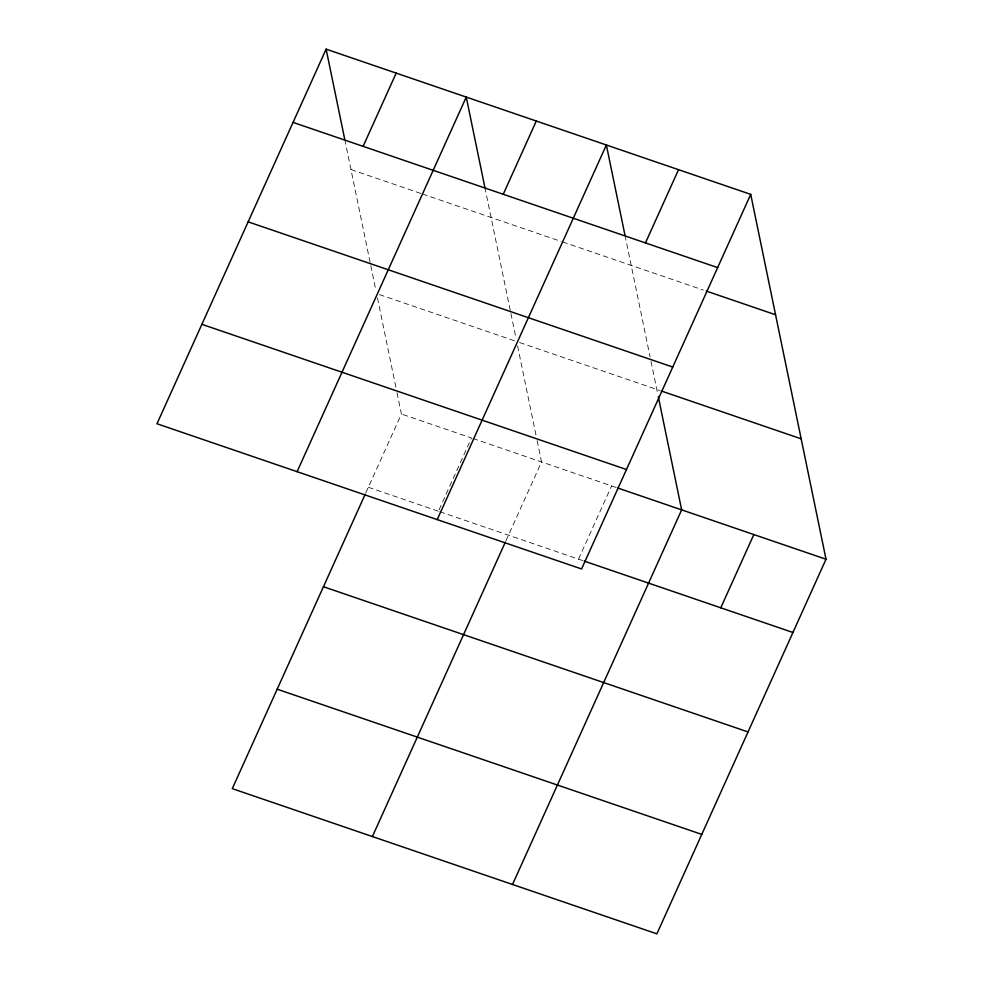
<?xml version="1.0" encoding="UTF-8"?>
<svg xmlns="http://www.w3.org/2000/svg" width="983" height="983" viewBox="0 0 983 983"><rect width="100%" height="100%" fill="white"/><g stroke="black" fill="none" stroke-linecap="round" stroke-linejoin="round"><path stroke-width="0.74" stroke-dasharray="4.92 3.69" d="M365.848 492.802L401.42 414.027L396.395 389.661M439.032 509.858L471.484 437.988L401.42 414.027M505.975 540.724L541.535 461.949L536.509 437.582M578.52 559.155L611.598 485.909M350.98 169.555L421.031 193.516M422.457 194.007L561.146 241.437M562.583 241.929L703.386 290.083M379.438 294.593L516.689 341.543M519.552 342.514L659.691 390.448M472.909 438.479L615.886 487.371M368.342 487.273L438.406 511.234M439.831 511.725L582.808 560.617M624.991 235.293L650.107 356.964M651.016 361.4L657.688 393.753M484.877 187.372L510.288 310.517M510.902 313.479L516.075 338.582M517.574 345.844L536.214 436.145M344.763 139.463L370.173 262.608M370.788 265.557L375.961 290.661M377.46 297.923L396.1 388.224"/><path stroke-width="1.47" d="M326.123 49.15L156.985 423.759L581.58 568.973L750.717 194.364L326.123 49.15L344.763 139.463M363.108 146.356L396.186 73.111M297.099 471.68L466.249 97.071L484.877 187.372M365.234 494.179L232.283 788.636L656.877 933.85L826.015 559.241L750.717 194.364M503.235 194.278L536.3 121.032M437.214 519.602L606.364 144.993L624.991 235.293M372.397 836.558L505.348 542.1M645.462 242.924L678.54 169.678M512.512 884.479L681.649 509.87L658.291 396.628M720.76 607.801L753.838 534.555M293.057 122.396L717.651 267.609M706.273 291.066L775.575 314.769M248.146 221.851L672.741 367.052M661.141 390.939L801.17 438.823M201.884 324.316L626.478 469.518M617.312 487.863L826.015 559.241M584.246 561.109L792.937 632.487M323.444 586.728L748.038 731.942M277.181 689.194L701.776 834.395"/></g></svg>
